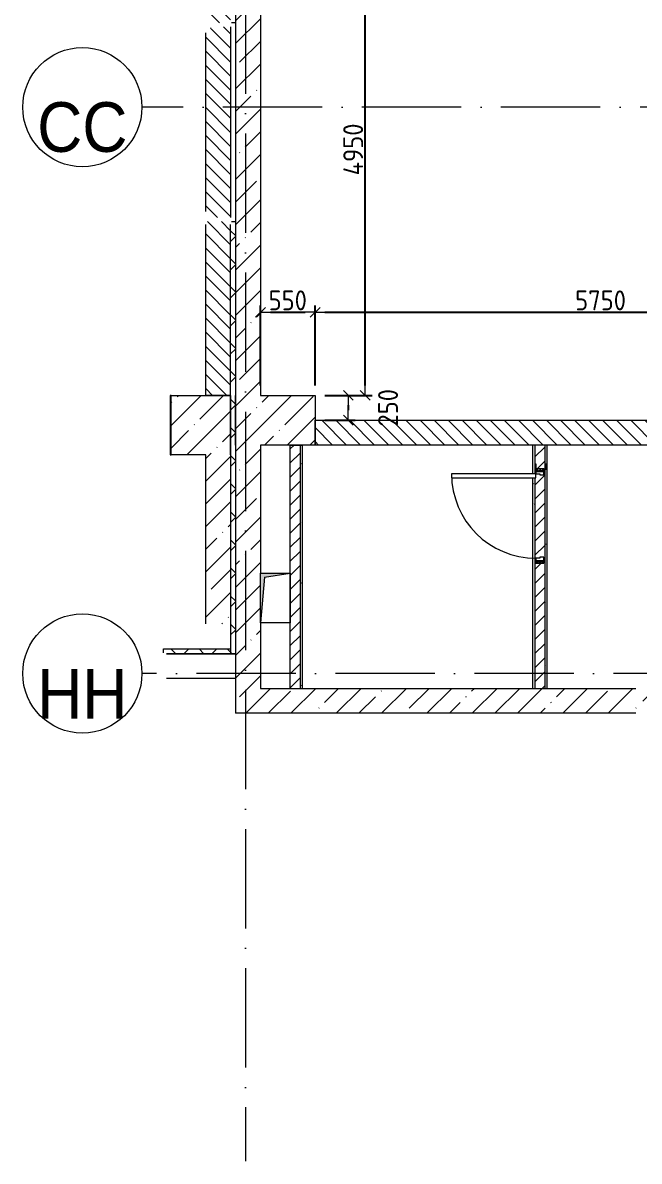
# Model space of a CAD drawing. Header units: millimetres. Extents: x -81576 to 1046824, y -248937 to 691537.
# Drawn here: x 800700 to 806907, y 68774 to 80232 of the extents above; entities that cross this region are included whole.
import ezdxf

# ---------------------------------------------------------------- set-up
doc = ezdxf.new("R2010")
doc.units = ezdxf.units.MM
doc.linetypes.add('50_200_ШТРИХ_1Т_ш5_п1_п1_', pattern=[1400, 1000, -200, 0, -200])
for name, color, linetype, lineweight in [('A-CLNG', 7, 'Continuous', 9), ('A-DOOR', 7, 'Continuous', 9), ('A-DOOR-1', 7, 'Continuous', 5), ('A-DOOR-FRAM', 7, 'Continuous', 9), ('A-DOOR-FRAM-1', 7, 'Continuous', 5), ('A-WALL', 7, 'Continuous', 5), ('A-WALL-FNSH-1', 7, 'Continuous', 5), ('I-WALL', 7, 'Continuous', 5), ('S-COLS', 7, 'Continuous', 9), ('S-COLS-1', 7, 'Continuous', 5), ('Размеры', 7, 'Continuous', 15)]:
    doc.layers.add(name, color=color, linetype=linetype, lineweight=lineweight)
for name, color, linetype, lineweight, true_color in [('A-GENM-1', 7, 'Continuous', 9, 0xaaaaaa), ('A-GENM-2', 7, 'Continuous', 20, 0xaaaaaa), ('I-WALL-2', 7, 'Continuous', 5, 0xff7d7d), ('M-EQPM-1', 7, 'Continuous', 9, 0xaaaaaa), ('M-EQPM-2', 7, 'Continuous', 9, 0xe2e2e2), ('Оси-1', 7, 'Continuous', 20, 0xaaaaaa), ('Оси-2', 7, 'Continuous', 9, 0xaaaaaa), ('Оси-3', 7, '50_200_ШТРИХ_1Т_ш5_п1_п1_', 9, 0xaaaaaa)]:
    doc.layers.add(name, color=color, linetype=linetype, lineweight=lineweight, true_color=true_color)
doc.styles.add('Arial', font='arial.ttf', dxfattribs={"width": 0.9, "height": 500})
doc.styles.add('СПДС', font='isocpeur.ttf', dxfattribs={"width": 0.9})
doc.dimstyles.new('Размера А3', dxfattribs={"dimtxt": 200, "dimasz": 100, "dimexe": 70, "dimexo": 100, "dimgap": 20, "dimtad": 1, "dimdec": 0, "dimrnd": 10, "dimzin": 0, "dimdsep": 46, "dimtxsty": 'СПДС', "dimblk": 'ARROWHEAD_6', "dimcen": 1, "dimclrd": 256, "dimclre": 256, "dimclrt": 256, "dimazin": 0, "dimtfac": 1, "dimtdec": 0, "dimtmove": 2, "dimatfit": 3, "dimfxl": 1, "dimtolj": 1, "dimtzin": 0, "dimarcsym": 0})
pattern_1 = [(45, (752642.6, 6101.08), (-228.0985, 228.0985), []), (45, (752870.7, 6101.08), (-228.0985, 228.0985), [403.225, -80.645, 6.706, -73.939])]
pattern_2 = [(45, (752642.59, 6101.08), (-70.71068, 70.71068), [])]
pattern_3 = [(0, (752642.59, 6101.08), (406.4, 101.6), [6.706, -298.094, 6.706, -298.094, -1625.6]), (0, (752642.59, 6101.08), (406.4, 101.6), [-609.6, 6.706, -602.894, 6.706, -298.094, -711.2]), (0, (752642.59, 6101.08), (406.4, 101.6), [-1524, 6.706, -196.494, 6.706, -501.294]), (120, (752794.99, 6151.88), (-291.18818, 301.15272), [6.706, -298.094, 6.706, -298.094, -1625.6]), (120, (752794.99, 6151.88), (-291.18818, 301.15272), [-609.6, 6.706, -602.894, 6.706, -298.094, -711.2]), (120, (752794.99, 6151.88), (-291.18818, 301.15272), [-1524, 6.706, -196.494, 6.706, -501.294]), (240, (752845.79, 6355.08), (-115.21182, -402.75272), [6.706, -298.094, 6.706, -298.094, -1625.6]), (240, (752845.79, 6355.08), (-115.21182, -402.75272), [-609.6, 6.706, -602.894, 6.706, -298.094, -711.2]), (240, (752845.79, 6355.08), (-115.21182, -402.75272), [-1524, 6.706, -196.494, 6.706, -501.294])]
pattern_4 = [(135, (752642.59, 6101.08), (-70.71068, -70.71068), [])]
pattern_5 = [(45, (752642.6, 6101.08), (-141.42136, 141.42136), []), (135, (752642.6, 6101.08), (-141.42136, -141.42136), [])]

# ---------------------------------------------------------------- blocks, each defined once
blk = doc.blocks.new('110_Дверь_СКБ_1Ст1 - СОШ_Д-24_Дв_950x2100h_С_У и душ в комнате инструктора_ С_У медблока_ С_У персонала пищеблок-25939817-АИ_План потолка_1 этаж')
at = {"layer": 'A-DOOR-1'}
h = blk.add_hatch(dxfattribs=at)
h.set_pattern_fill('FP_117', color=256, style=0, pattern_type=2)
h.set_pattern_definition([(45, (-296.384, 134.685), (-14.1421, 14.1421), []), (135, (-296.384, 134.685), (-14.1421, -14.1421), [])])
h.paths.add_polyline_path([(-462.5, -40), (-437.5, -40), (-437.5, 40), (-462.5, 40)])
at = {"layer": 'A-DOOR-FRAM-1'}
h = blk.add_hatch(dxfattribs=at)
h.set_pattern_fill('FP_118', color=256, style=0, pattern_type=2)
h.set_pattern_definition([(135, (1826.41, 134.685), (-14.14214, -14.14214), []), (225, (1826.41, 134.685), (14.14214, -14.14214), [])])
h.paths.add_polyline_path([(462.5, -40), (487.5, -40), (487.5, 40), (462.5, 40)])
at = {"layer": 'A-DOOR'}
for p, q in [((437.5, 890), (397.5, 890)), ((397.5, 890), (397.5, 40)), ((437.5, 40), (437.5, 890)), ((397.5, 40), (437.5, 40))]:
    blk.add_line(p, q, dxfattribs=at)
at = {"layer": 'A-DOOR-1'}
blk.add_arc((437.5, 40), 850, 90, 180, dxfattribs=at)
at = {"layer": 'A-DOOR-FRAM'}
for p, q in [((-437.5, 40), (-462.5, 40)), ((-462.5, 40), (-462.5, -40)), ((-412.5, 40), (-437.5, 40)), ((-437.5, 40), (-437.5, -40)), ((-437.5, -40), (-437.5, 40)), ((-412.5, 0), (-412.5, 40)), ((-402.5, 0), (-412.5, 0)), ((-402.5, -40), (-402.5, 0)), ((437.5, 0), (427.5, 0)), ((427.5, 0), (427.5, -40)), ((437.5, 40), (437.5, 0)), ((462.5, 40), (437.5, 40)), ((462.5, -40), (462.5, 40)), ((487.5, 40), (462.5, 40)), ((462.5, 40), (462.5, -40)), ((487.5, -40), (487.5, 40)), ((-462.5, -40), (-437.5, -40)), ((-437.5, -40), (-402.5, -40)), ((427.5, -40), (462.5, -40)), ((462.5, -40), (487.5, -40))]:
    blk.add_line(p, q, dxfattribs=at)
blk = doc.blocks.new('Канал вертикальный прямоугольный - Шахта - значок проема-24087344-АИ_План потолка_1 этаж')
at = {"layer": 'M-EQPM-2'}
blk.add_hatch(color=256, dxfattribs=at).paths.add_polyline_path([(-150, 250), (-150, -250), (-110, 210), (150, 250), (-110, 250)])
at = {"layer": 'M-EQPM-1'}
for p, q in [((-150, -250), (-150, 250)), ((-150, 250), (150, 250)), ((-110, 210), (150, 250)), ((150, 250), (150, -250)), ((-110, 210), (-150, -250)), ((150, -250), (-150, -250))]:
    blk.add_line(p, q, dxfattribs=at)
blk = doc.blocks.new('Фахверк 100_16 - Фахверк 100_1-25916431-АИ_План потолка_1 этаж')
at = {"layer": 'A-GENM-2'}
for p, q in [((2175, 81411), (2175, 81466)), ((2175, 81466), (2200, 81466)), ((2180, 81411), (2175, 81411)), ((2200, 81461), (2180, 81461)), ((2180, 81461), (2180, 81411)), ((2280, 81466), (2285, 81466)), ((2280, 81411), (2280, 81461)), ((2285, 81411), (2280, 81411)), ((2285, 81466), (2285, 81411))]:
    blk.add_line(p, q, dxfattribs=at)
blk = doc.blocks.new('Ось сетки - Круг_Ø6_00__ISO-2_5_0_9K_-17386508-АИ_План потолка_1 этаж')
at = {"layer": 'Оси-1'}
blk.add_circle((0, 0), 3, dxfattribs=at)
blk = doc.blocks.new('ARROWHEAD_6')
at = {"color": 0, "linetype": 'Continuous'}
for p, q in [((0, 0), (-1, 0)), ((-0.5, -0.5), (0.5, 0.5))]:
    blk.add_line(p, q, dxfattribs=at)
blk = doc.blocks.new('*D2357')
at = {"layer": 'Defpoints', "color": 0, "transparency": 16777216}
for p in [(809393, 77318), (809393, 76782), (803643, 76482)]:
    blk.add_point(p, dxfattribs=at)
at = {"layer": 'Размеры', "lineweight": -2, "transparency": 16777216}
for p, q in [((803643, 76582), (803643, 77388)), ((809393, 76882), (809393, 77388)), ((803743, 77318), (809293, 77318))]:
    blk.add_line(p, q, dxfattribs=at)
at = {"layer": 'Размеры', "lineweight": -2, "transparency": 16777216, "xscale": 100, "yscale": 100, "zscale": 100, "rotation": 180}
blk.add_blockref('ARROWHEAD_6', (803643, 77318), dxfattribs=at)
at = {"layer": 'Размеры', "lineweight": -2, "transparency": 16777216, "xscale": 100, "yscale": 100, "zscale": 100}
blk.add_blockref('ARROWHEAD_6', (809393, 77318), dxfattribs=at)
at = {"layer": 'Размеры', "transparency": 16777216, "insert": (806518, 77438), "char_height": 200, "attachment_point": 5, "style": 'СПДС'}
blk.add_mtext('\\A1;5750', dxfattribs=at)
blk = doc.blocks.new('*D2358')
at = {"layer": 'Defpoints', "color": 0, "transparency": 16777216}
for p in [(803643, 76482), (803643, 76232), (803978, 76232)]:
    blk.add_point(p, dxfattribs=at)
at = {"layer": 'Размеры', "lineweight": -2, "transparency": 16777216}
for p, q in [((803743, 76482), (804048, 76482)), ((803978, 76382), (803978, 76332)), ((803743, 76232), (804048, 76232))]:
    blk.add_line(p, q, dxfattribs=at)
at = {"layer": 'Размеры', "lineweight": -2, "transparency": 16777216, "xscale": 100, "yscale": 100, "zscale": 100}
for p, rotation in [((803978, 76482), 90), ((803978, 76232), 270)]:
    blk.add_blockref('ARROWHEAD_6', p, dxfattribs=dict(at, rotation=rotation))
at = {"layer": 'Размеры', "transparency": 16777216, "insert": (804378, 76357), "char_height": 200, "attachment_point": 5, "rotation": 90, "style": 'СПДС'}
blk.add_mtext('\\A1;250', dxfattribs=at)
blk = doc.blocks.new('*D2359')
at = {"layer": 'Defpoints', "color": 0, "transparency": 16777216}
for p in [(803643, 77318), (803093, 76482), (803643, 76482)]:
    blk.add_point(p, dxfattribs=at)
at = {"layer": 'Размеры', "lineweight": -2, "transparency": 16777216}
for p, q in [((803093, 76582), (803093, 77388)), ((803643, 76582), (803643, 77388)), ((803193, 77318), (803543, 77318))]:
    blk.add_line(p, q, dxfattribs=at)
at = {"layer": 'Размеры', "lineweight": -2, "transparency": 16777216, "xscale": 100, "yscale": 100, "zscale": 100, "rotation": 180}
blk.add_blockref('ARROWHEAD_6', (803093, 77318), dxfattribs=at)
at = {"layer": 'Размеры', "lineweight": -2, "transparency": 16777216, "xscale": 100, "yscale": 100, "zscale": 100}
blk.add_blockref('ARROWHEAD_6', (803643, 77318), dxfattribs=at)
at = {"layer": 'Размеры', "transparency": 16777216, "insert": (803368, 77438), "char_height": 200, "attachment_point": 5, "style": 'СПДС'}
blk.add_mtext('\\A1;550', dxfattribs=at)
blk = doc.blocks.new('*D2360')
at = {"layer": 'Defpoints', "color": 0, "transparency": 16777216}
for p in [(803643, 81432), (804147, 81432), (803643, 76482)]:
    blk.add_point(p, dxfattribs=at)
at = {"layer": 'Размеры', "lineweight": -2, "transparency": 16777216}
for p, q in [((803743, 81432), (804217, 81432)), ((804147, 76582), (804147, 81332)), ((803743, 76482), (804217, 76482))]:
    blk.add_line(p, q, dxfattribs=at)
at = {"layer": 'Размеры', "lineweight": -2, "transparency": 16777216, "xscale": 100, "yscale": 100, "zscale": 100}
for p, rotation in [((804147, 81432), 90), ((804147, 76482), 270)]:
    blk.add_blockref('ARROWHEAD_6', p, dxfattribs=dict(at, rotation=rotation))
at = {"layer": 'Размеры', "transparency": 16777216, "insert": (804027, 78957), "char_height": 200, "attachment_point": 5, "rotation": 90, "style": 'СПДС'}
blk.add_mtext('\\A1;4950', dxfattribs=at)

msp = doc.modelspace()

# ---------------------------------------------------------------- hatches: boundary and pattern name
at = {"layer": 'A-WALL'}
h = msp.add_hatch(dxfattribs=at)
h.set_pattern_fill('FP_1', color=256, style=0, pattern_type=2)
h.set_pattern_definition(pattern_1)
h.paths.add_polyline_path([(802860.4, 73532.1), (803092.6, 73532.1), (803092.6, 75981.8), (802842.6, 75981.8), (802842.6, 73532.1)])
h.paths.add_polyline_path([(803092.6, 76481.8), (803092.6, 81432.1), (802842.6, 81432.1), (802842.6, 76481.8)])
h.paths.add_polyline_path([(802931.7, 81932.1), (803092.6, 81932.1), (803092.6, 87782.1), (802842.6, 87782.1), (802842.6, 81932.1)])
h.paths.add_polyline_path([(802842.6, 88282.1), (803092.6, 88282.1), (803092.6, 91282.1), (802842.6, 91282.1), (802842.6, 90938.3)])
h = msp.add_hatch(dxfattribs=at)
h.set_pattern_fill('FP_1', color=256, style=0, pattern_type=2)
h.set_pattern_definition(pattern_1)
h.paths.add_polyline_path([(802542.6, 74182.1), (802792.6, 74182.1), (802792.6, 75881.8), (802542.6, 75881.8), (802542.6, 74597.8)])
h = msp.add_hatch(dxfattribs=at)
h.set_pattern_fill('FP_1', color=256, style=0, pattern_type=2)
h.set_pattern_definition(pattern_1)
h.paths.add_polyline_path([(810267.6, 73282.1), (810267.6, 73532.1), (808027.5, 73532.1), (808027.5, 73282.1), (809948.1, 73282.1)])
h.paths.add_polyline_path([(802842.6, 73282.1), (806877.5, 73282.1), (806877.5, 73532.1), (802842.6, 73532.1), (802842.6, 73382.1)])
h.paths.add_polyline_path([(806987.5, 73282.1), (807927.5, 73282.1), (807927.5, 73322.1), (807917.5, 73322.1), (807917.5, 73362.1), (807962.5, 73362.1), (807962.5, 73532.1), (806942.5, 73532.1), (806942.5, 73362.1), (806987.5, 73362.1), (806987.5, 73322.1), (806977.5, 73322.1), (806977.5, 73282.1)])
at = {"layer": 'I-WALL'}
h = msp.add_hatch(dxfattribs=at)
h.set_pattern_fill('FP_2', color=256, style=0, pattern_type=2)
h.set_pattern_definition(pattern_4)
h.paths.add_polyline_path([(802792.6, 76481.8), (802792.6, 78232.1), (802542.6, 78232.1), (802542.6, 76481.8)])
h.paths.add_polyline_path([(802622.6, 78272.1), (802792.6, 78272.1), (802792.6, 80192.1), (802622.6, 80192.1), (802622.6, 80172.1), (802592.6, 80172.1), (802592.6, 80182.1), (802542.6, 80182.1), (802542.6, 78282.1), (802592.6, 78282.1), (802592.6, 78292.1), (802622.6, 78292.1), (802622.6, 78282.1)])
h.paths.add_polyline_path([(802542.6, 80232.1), (802792.6, 80232.1), (802792.6, 81331.8), (802542.6, 81331.8), (802542.6, 80262.1)])
h.paths.add_polyline_path([(802542.6, 81931.8), (802792.6, 81931.8), (802792.6, 87682.1), (802542.6, 87682.1), (802542.6, 82084.1)])
h.paths.add_polyline_path([(802542.6, 88282.1), (802792.6, 88282.1), (802792.6, 91181.8), (802542.6, 91181.8), (802542.6, 90938.3)])
h = msp.add_hatch(dxfattribs=at)
h.set_pattern_fill('FP_123', color=256, style=0, pattern_type=2)
h.set_pattern_definition(pattern_5)
h.paths.add_polyline_path([(802792.6, 73882.1), (802842.6, 73882.1), (802842.6, 78232.1), (802800.6, 78232.1), (802800.6, 78202.1), (802792.6, 78202.1), (802792.6, 73892.1)])
h = msp.add_hatch(dxfattribs=at)
h.set_pattern_fill('FP_2', color=256, style=0, pattern_type=2)
h.set_pattern_definition(pattern_4)
h.paths.add_polyline_path([(810114.6, 75981.8), (810402.6, 75981.8), (810402.6, 76231.8), (809892.6, 76231.8), (809892.6, 75981.8), (809948.1, 75981.8)])
h.paths.add_polyline_path([(806715, 75981.8), (809392.6, 75981.8), (809392.6, 76231.8), (803642.6, 76231.8), (803642.6, 75981.8), (805977.5, 75981.8)])
h = msp.add_hatch(dxfattribs=at)
h.set_pattern_fill('FP_4', color=256, style=0, pattern_type=2)
h.set_pattern_definition(pattern_2)
h.paths.add_polyline_path([(803392.6, 73532.1), (803492.6, 73532.1), (803492.6, 75981.8), (803392.6, 75981.8), (803392.6, 73682.8)])
h = msp.add_hatch(dxfattribs=at)
h.set_pattern_fill('FP_4', color=256, style=0, pattern_type=2)
h.set_pattern_definition(pattern_2)
h.paths.add_polyline_path([(805867.5, 75692.1), (805867.5, 75742.1), (805947.5, 75742.1), (805947.5, 75682.1), (805907.5, 75682.1), (805907.5, 75692.1)])
h.paths.add_polyline_path([(805957.5, 73532.1), (805957.5, 75981.8), (805857.5, 75981.8), (805857.5, 75692.1), (805867.5, 75692.1), (805867.5, 75652.1), (805857.5, 75652.1), (805857.5, 73532.1)])
h.paths.add_polyline_path([(805947.5, 74792.1), (805867.5, 74792.1), (805867.5, 74842.1), (805907.5, 74842.1), (805907.5, 74852.1), (805947.5, 74852.1), (805947.5, 74817.1)])
h = msp.add_hatch(dxfattribs=at)
h.set_pattern_fill('FP_123', color=256, style=0, pattern_type=2)
h.set_pattern_definition(pattern_5)
h.paths.add_polyline_path([(802792.6, 73882.1), (802792.6, 73932.1), (802117.6, 73932.1), (802117.6, 73890.1), (802147.6, 73890.1), (802147.6, 73882.1)])
at = {"layer": 'I-WALL-2'}
h = msp.add_hatch(dxfattribs=at)
h.set_pattern_fill('FP_3', color=256, style=0, pattern_type=2)
h.set_pattern_definition(pattern_3)
h.paths.add_polyline_path([(803512.6, 73532.1), (803512.6, 75981.8), (803492.6, 75981.8), (803492.6, 73532.1)])
h = msp.add_hatch(dxfattribs=at)
h.set_pattern_fill('FP_3', color=256, style=0, pattern_type=2)
h.set_pattern_definition(pattern_3)
h.paths.add_polyline_path([(805857.5, 73532.1), (805857.5, 75652.1), (805837.5, 75652.1), (805837.5, 73532.1)])
h.paths.add_polyline_path([(805837.5, 75692.1), (805857.5, 75692.1), (805857.5, 75981.8), (805837.5, 75981.8), (805837.5, 75971.5)])
h = msp.add_hatch(dxfattribs=at)
h.set_pattern_fill('FP_3', color=256, style=0, pattern_type=2)
h.set_pattern_definition(pattern_3)
h.paths.add_polyline_path([(805977.5, 73532.1), (805977.5, 75981.8), (805957.5, 75980.3), (805957.5, 73532.1)])
at = {"layer": 'S-COLS-1'}
h = msp.add_hatch(dxfattribs=at)
h.set_pattern_fill('FP_1', color=256, style=0, pattern_type=2)
h.set_pattern_definition(pattern_1)
h.paths.add_polyline_path([(802192.6, 75881.8), (802792.6, 75881.8), (802792.6, 76481.8), (802192.6, 76481.8), (802192.6, 76231.8)])
h = msp.add_hatch(dxfattribs=at)
h.set_pattern_fill('FP_1', color=256, style=0, pattern_type=2)
h.set_pattern_definition(pattern_1)
h.paths.add_polyline_path([(803392.6, 75981.8), (803642.6, 75981.8), (803642.6, 76481.8), (802842.6, 76481.8), (802842.6, 75981.8), (803092.6, 75981.8)])

# ---------------------------------------------------------------- linework, layer by layer
at = {"layer": 'A-CLNG'}
for p, q in [((802192.6, 76481.8), (802182.6, 76481.8)), ((802182.6, 76481.8), (802182.6, 75881.8)), ((802182.6, 75881.8), (802192.6, 75881.8))]:
    msp.add_line(p, q, dxfattribs=at)
at = {"layer": 'A-WALL'}
for p, q in [((802842.6, 81432.1), (802842.6, 73282.1)), ((803092.6, 81432.1), (803092.6, 76481.8)), ((802842.6, 80232.1), (802800.6, 80232.1)), ((802542.6, 78332.1), (802542.6, 80132.1)), ((802792.6, 80192.1), (802792.6, 78272.1)), ((802542.6, 76481.8), (802542.6, 78202.1)), ((802792.6, 75881.8), (802792.6, 78202.1)), ((802800.6, 78232.1), (802842.6, 78232.1)), ((802792.6, 76481.8), (802542.6, 76481.8)), ((803642.6, 76231.8), (809392.6, 76231.8)), ((803642.6, 75981.8), (803642.6, 76231.8)), ((803092.6, 75981.8), (803092.6, 74692.1)), ((803492.6, 75981.8), (803492.6, 73532.1)), ((809392.6, 75981.8), (803642.6, 75981.8)), ((805857.5, 75981.8), (805857.5, 75692.1)), ((805957.5, 75981.8), (805957.5, 73532.1)), ((802542.6, 74182.1), (802542.6, 75881.8)), ((802792.6, 75881.8), (802792.6, 73882.1)), ((805857.5, 75652.1), (805857.5, 73532.1)), ((803092.6, 74192.1), (803092.6, 73532.1)), ((802117.6, 73890.1), (802117.6, 73932.1)), ((802117.6, 73932.1), (802792.6, 73932.1)), ((802147.6, 73882.1), (802842.6, 73882.1)), ((802842.6, 73882.1), (802147.6, 73882.1)), ((802842.6, 73632.1), (802147.6, 73632.1)), ((803092.6, 73532.1), (806872.5, 73532.1)), ((806872.5, 73282.1), (802842.6, 73282.1))]:
    msp.add_line(p, q, dxfattribs=at)
at = {"layer": 'A-WALL-FNSH-1'}
for p, q in [((803392.6, 73532.1), (803392.6, 75981.8)), ((803392.6, 75981.8), (803512.6, 75981.8)), ((803512.6, 75981.8), (803512.6, 73532.1)), ((805837.5, 75692.1), (805837.5, 75981.8)), ((805977.5, 75981.8), (805977.5, 73532.1)), ((805837.5, 73532.1), (805837.5, 75652.1))]:
    msp.add_line(p, q, dxfattribs=at)
at = {"layer": 'S-COLS'}
msp.add_line((803642.6, 76231.8), (803642.6, 75981.8), dxfattribs=at)
at = {"layer": 'S-COLS-1'}
for p, q in [((802192.6, 75881.8), (802192.6, 76481.8)), ((802192.6, 76481.8), (802792.6, 76481.8)), ((802792.6, 76481.8), (802792.6, 75881.8)), ((802842.6, 75981.8), (802842.6, 76481.8)), ((803092.6, 76481.8), (803642.6, 76481.8)), ((803642.6, 76481.8), (803642.6, 76231.8)), ((803642.6, 75981.8), (803092.6, 75981.8)), ((802542.6, 75881.8), (802192.6, 75881.8))]:
    msp.add_line(p, q, dxfattribs=at)
at = {"layer": 'Оси-3'}
for p, q in [((802942.6, 93118.6), (802942.6, 68773.6)), ((831716.9, 79382.1), (801899.6, 79382.1)), ((830049.8, 73682.1), (801899.6, 73682.1))]:
    msp.add_line(p, q, dxfattribs=at)

# ---------------------------------------------------------------- block references
at = {"layer": 'A-DOOR', "rotation": 89.99999999999982}
msp.add_blockref('110_Дверь_СКБ_1Ст1 - СОШ_Д-24_Дв_950x2100h_С_У и душ в комнате инструктора_ С_У медблока_ С_У персонала пищеблок-25939817-АИ_План потолка_1 этаж', (805907.5, 75254.6), dxfattribs=at)
at = {"layer": 'A-GENM-1', "rotation": 180}
msp.add_blockref('Фахверк 100_16 - Фахверк 100_1-25916431-АИ_План потолка_1 этаж', (808147.5, 157203.2), dxfattribs=at)
at = {"layer": 'M-EQPM-1'}
msp.add_blockref('Канал вертикальный прямоугольный - Шахта - значок проема-24087344-АИ_План потолка_1 этаж', (803242.6, 74442.1), dxfattribs=at)
at = {"layer": 'Оси-1', "xscale": 199.9999999999999, "yscale": 199.9999999999999, "zscale": 199.9999999999999}
for p, rotation in [((801299.6, 79382.1), 89.99999999999982), ((801299.6, 73682.1), 89.9999999999998)]:
    msp.add_blockref('Ось сетки - Круг_Ø6_00__ISO-2_5_0_9K_-17386508-АИ_План потолка_1 этаж', p, dxfattribs=dict(at, rotation=rotation))

# ---------------------------------------------------------------- texts
at = {"layer": 'Оси-2', "char_height": 500, "width": 916.2, "attachment_point": 5, "line_spacing_factor": 0.936439, "style": 'Arial'}
for s, insert in [('\\pxqc,t4.572,9.144,13.716,18.288,22.86,27.432,32.004,36.576,41.148,45.72,50.292,54.864,59.436,64.008,68.58,73.152,77.724,82.296,86.868,91.44,96.012,100.584,105.156,109.728,114.3,118.872,123.444,128.016,132.588,137.16,141.732,146.304;{СС}', (801299.3, 79179.2)), ('\\pxqc,t4.572,9.144,13.716,18.288,22.86,27.432,32.004,36.576,41.148,45.72,50.292,54.864,59.436,64.008,68.58,73.152,77.724,82.296,86.868,91.44,96.012,100.584,105.156,109.728,114.3,118.872,123.444,128.016,132.588,137.16,141.732,146.304;{НН}', (801299.3, 73479.2))]:
    msp.add_mtext(s, dxfattribs=dict(at, insert=insert))

# ---------------------------------------------------------------- dimensions: what is measured, and where the dimension line sits
at = {"layer": 'Размеры'}
for base, p2, picture, middle in [((804146.7, 81432.1), (803642.6, 81432.1), '*D2360', (804026.7, 78957)), ((803978.4, 76231.8), (803642.6, 76231.8), '*D2358', (804378.4, 76356.8))]:
    dim = msp.add_linear_dim(base=base, p1=(803642.6, 76481.8), p2=p2, angle=90, dimstyle='Размера А3', dxfattribs=at)
    dim.commit()
    dim.dimension.update_dxf_attribs({"geometry": picture, "text_midpoint": middle})
for base, p1, p2, picture, middle in [((803642.6, 77318), (803092.6, 76481.8), (803642.6, 76481.8), '*D2359', (803367.6, 77438)), ((809392.6, 77318), (803642.6, 76481.8), (809392.6, 76781.8), '*D2357', (806517.6, 77438))]:
    dim = msp.add_linear_dim(base=base, p1=p1, p2=p2, dimstyle='Размера А3', dxfattribs=at)
    dim.commit()
    dim.dimension.update_dxf_attribs({"geometry": picture, "text_midpoint": middle})

doc.saveas('drawing.dxf')
